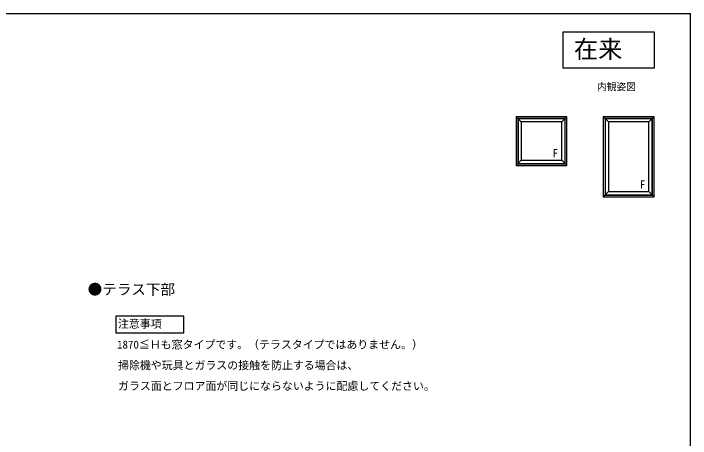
# Model space of a CAD drawing. Units: millimetres, scale not verified. Extents: x -525 to 525, y -782 to 778.
# Drawn here: x -33 to 525, y 398 to 748 of the extents above; entities that cross this region are included whole.
import ezdxf
from ezdxf.enums import TextEntityAlignment as Align

# ---------------------------------------------------------------- set-up
doc = ezdxf.new("R2010")
doc.units = ezdxf.units.MM
doc.header["$LTSCALE"] = 4
for name, color, linetype in [('0-1_USER1', 3, 'Continuous'), ('0-5_YKK_A1', 4, 'Continuous'), ('0-7_YKK_ZWAK', 7, 'Continuous')]:
    doc.layers.add(name, color=color, linetype=linetype)
doc.styles.add('ＭＳ ゴシック', font='')
doc.styles.get('ＭＳ ゴシック').set_extended_font_data('MS Gothic')

msp = doc.modelspace()

# ---------------------------------------------------------------- linework, layer by layer
at = {"layer": '0-1_USER1'}
for points in [[(420, 732.7), (495, 732.7), (495, 702.7), (420, 702.7)], [(51.468, 498.475), (51.468, 484.844), (107.68, 484.844), (107.68, 498.475)]]:
    msp.add_lwpolyline(points, close=True, dxfattribs=at)
at = {"layer": '0-5_YKK_A1'}
for p, q in [((381.4, 662.7), (385.6, 658.5)), ((423.2, 662.7), (419, 658.5)), ((453.2, 662.7), (457.4, 658.5)), ((495, 662.7), (490.8, 658.5)), ((381.4, 622.7), (385.6, 626.9)), ((423.2, 622.7), (419, 626.9)), ((453.2, 596.902), (457.4, 601.102)), ((495, 596.902), (490.8, 601.102))]:
    msp.add_line(p, q, dxfattribs=at)
for points in [[(381.4, 622.7), (423.2, 622.7), (423.2, 662.7), (381.4, 662.7)], [(382.8, 624.1), (421.8, 624.1), (421.8, 661.3), (382.8, 661.3)], [(382.95, 624.25), (421.65, 624.25), (421.65, 661.15), (382.95, 661.15)], [(385.6, 626.9), (419, 626.9), (419, 658.5), (385.6, 658.5)], [(453.2, 596.902), (495, 596.902), (495, 662.7), (453.2, 662.7)], [(454.6, 598.302), (493.6, 598.302), (493.6, 661.3), (454.6, 661.3)], [(454.75, 598.452), (493.45, 598.452), (493.45, 661.15), (454.75, 661.15)], [(457.4, 601.102), (490.8, 601.102), (490.8, 658.5), (457.4, 658.5)]]:
    msp.add_lwpolyline(points, close=True, dxfattribs=at)
at = {"layer": '0-7_YKK_ZWAK'}
msp.add_line((-525, 747.7), (525, 747.7), dxfattribs=at)
msp.add_lwpolyline([(-525, -782.3), (525, -782.3), (525, 747.7)], dxfattribs=at)

# ---------------------------------------------------------------- texts
at = {"layer": '0-1_USER1', "style": 'ＭＳ ゴシック'}
for s, height, p in [('在来', 14.66, (429, 706.7)), ('内観姿図', 5.865, (448, 682.7)), ('●テラス下部', 8.798, (28.364, 513.586)), ('注意事項', 6.598, (53.284, 487.012)), ('1870≦Ｈも窓タイプです。（テラスタイプではありません。）', 6.598, (52.619, 469.865)), ('掃除機や玩具とガラスの接触を防止する場合は、', 6.598, (53.386, 452.819)), ('ガラス面とフロア面が同じにならないように配慮してください。', 6.598, (53.386, 435.774))]:
    msp.add_text(s, height=height, dxfattribs=at).set_placement(p, align=Align.BOTTOM_LEFT)
at = {"layer": '0-5_YKK_A1', "style": 'ＭＳ ゴシック'}
for p in [(411.44, 627.481), (483.24, 601.682)]:
    msp.add_text('F', height=6.598, dxfattribs=at).set_placement(p, align=Align.BOTTOM_LEFT)

doc.saveas('drawing.dxf')
